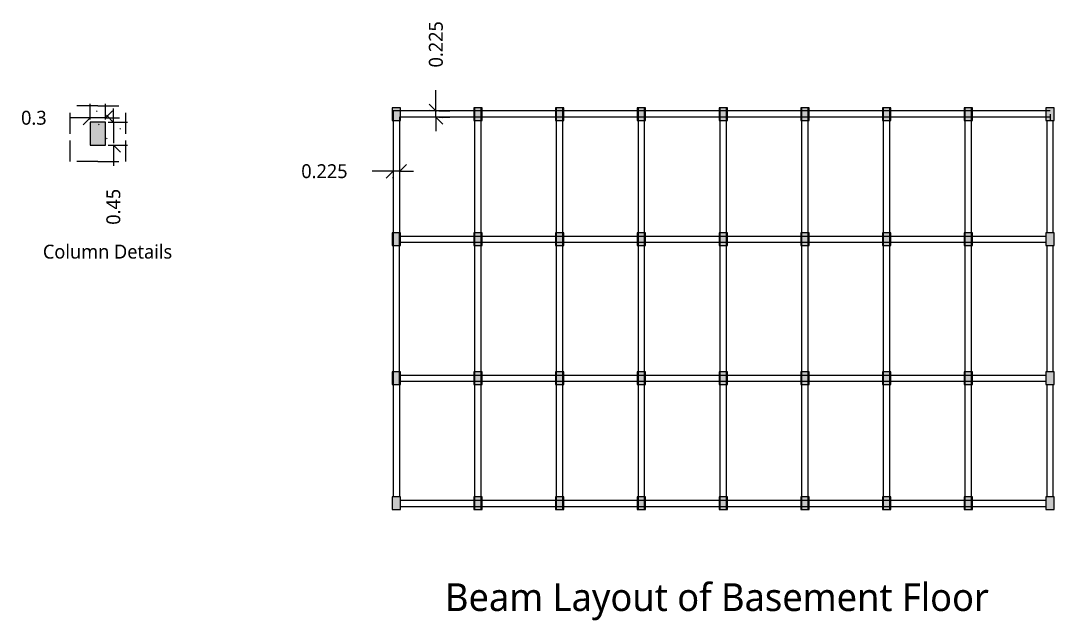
# Model space of a CAD drawing. Header units: metres. Extents: x 536402 to 536645, y 656622 to 656673.
# Drawn here: x 536433.94 to 536471.09, y 656651.13 to 656672.71 of the extents above; entities that cross this region are included whole.
import ezdxf

# ---------------------------------------------------------------- set-up
doc = ezdxf.new("R2010")
doc.units = ezdxf.units.M
doc.header["$PDMODE"] = 2
doc.linetypes.add('JIS_02_0.7', pattern=[1.35, 0.75, -0.6])
for name, color, linetype in [('Column', 240, 'Continuous'), ('Column hatch', 1, 'Continuous'), ('lines', 7, 'JIS_02_0.7')]:
    doc.layers.add(name, color=color, linetype=linetype)
doc.styles.get("Standard").update_dxf_attribs({"font": '@Microsoft YaHei Light.ttf'})
doc.dimstyles.new('Inner dim', dxfattribs={"dimtxt": 0.5, "dimasz": 0.5, "dimexe": 0.5, "dimexo": 0.1, "dimtad": 0, "dimdec": 3, "dimdsep": 46, "dimtxsty": 'Standard', "dimblk": 'OBLIQUE', "dimcen": 2.5, "dimadec": 0, "dimazin": 0, "dimtfac": 1, "dimtdec": 3, "dimtmove": 0, "dimatfit": 3, "dimfxl": 1, "dimarcsym": 0})

# ---------------------------------------------------------------- blocks, each defined once
blk = doc.blocks.new('_Oblique')
at = {"color": 0, "linetype": 'ByBlock', "lineweight": -2}
blk.add_line((-0.5, -0.5), (0.5, 0.5), dxfattribs=at)
blk = doc.blocks.new('*D17')
at = {"layer": 'Defpoints', "color": 0, "transparency": 16777216}
for p in [(536447.33, 656667.636), (536447.555, 656667.636), (536447.555, 656667.287)]:
    blk.add_point(p, dxfattribs=at)
at = {"layer": 'lines', "color": 0, "lineweight": -2, "transparency": 16777216}
for p, q in [((536447.33, 656667.536), (536447.33, 656666.787)), ((536447.555, 656667.536), (536447.555, 656666.787)), ((536447.33, 656667.287), (536446.256, 656667.287)), ((536447.555, 656667.287), (536447.33, 656667.287)), ((536447.555, 656667.287), (536448.055, 656667.287))]:
    blk.add_line(p, q, dxfattribs=at)
at = {"layer": 'lines', "color": 0, "lineweight": -2, "transparency": 16777216, "xscale": 0.5, "yscale": 0.5, "zscale": 0.5}
blk.add_blockref('_Oblique', (536447.33, 656667.287), dxfattribs=at)
at = {"layer": 'lines', "color": 0, "lineweight": -2, "transparency": 16777216, "xscale": 0.5, "yscale": 0.5, "zscale": 0.5, "rotation": 180}
blk.add_blockref('_Oblique', (536447.555, 656667.287), dxfattribs=at)
at = {"layer": 'lines', "color": 0, "transparency": 16777216, "insert": (536444.859, 656667.287), "char_height": 0.5, "attachment_point": 5}
blk.add_mtext('0.225', dxfattribs=at)
blk = doc.blocks.new('*D18')
at = {"layer": 'Defpoints', "color": 0, "transparency": 16777216}
for p in [(536448.868, 656669.458), (536448.868, 656669.458), (536448.868, 656669.233)]:
    blk.add_point(p, dxfattribs=at)
at = {"layer": 'lines', "color": 0, "lineweight": -2, "transparency": 16777216}
for p, q in [((536448.868, 656669.458), (536448.868, 656670.458)), ((536448.868, 656669.233), (536448.868, 656669.458)), ((536448.868, 656669.233), (536448.868, 656668.733)), ((536448.968, 656669.458), (536449.368, 656669.458)), ((536448.968, 656669.233), (536449.368, 656669.233))]:
    blk.add_line(p, q, dxfattribs=at)
at = {"layer": 'lines', "color": 0, "lineweight": -2, "transparency": 16777216, "xscale": 0.5, "yscale": 0.5, "zscale": 0.5}
for p, rotation in [((536448.868, 656669.458), 270), ((536448.868, 656669.233), 90)]:
    blk.add_blockref('_Oblique', p, dxfattribs=dict(at, rotation=rotation))
at = {"layer": 'lines', "color": 0, "transparency": 16777216, "insert": (536448.868, 656671.855), "char_height": 0.5, "attachment_point": 5, "rotation": 90}
blk.add_mtext('0.225', dxfattribs=at)
blk = doc.blocks.new('*D48')
at = {"layer": 'Defpoints', "color": 0, "transparency": 16777216}
for p in [(536436.99, 656669.051), (536436.99, 656668.229), (536437.276, 656668.229)]:
    blk.add_point(p, dxfattribs=at)
at = {"layer": 'lines', "color": 0, "lineweight": -2, "transparency": 16777216}
for p, q in [((536437.276, 656669.051), (536437.276, 656669.551)), ((536437.09, 656669.051), (536437.776, 656669.051)), ((536437.276, 656669.051), (536437.276, 656668.229)), ((536437.09, 656668.229), (536437.776, 656668.229)), ((536437.276, 656668.229), (536437.276, 656667.229))]:
    blk.add_line(p, q, dxfattribs=at)
at = {"layer": 'lines', "color": 0, "lineweight": -2, "transparency": 16777216, "xscale": 0.5, "yscale": 0.5, "zscale": 0.5}
for p, rotation in [((536437.276, 656669.051), 270), ((536437.276, 656668.229), 90)]:
    blk.add_blockref('_Oblique', p, dxfattribs=dict(at, rotation=rotation))
at = {"layer": 'lines', "color": 0, "transparency": 16777216, "insert": (536437.276, 656666.01), "char_height": 0.5, "attachment_point": 5, "rotation": 90}
blk.add_mtext('{\\f@Microsoft YaHei Light|b0|i0|c134|p34;0.4}5', dxfattribs=at)
blk = doc.blocks.new('*D49')
at = {"layer": 'Defpoints', "color": 0, "transparency": 16777216}
for p in [(536436.442, 656669.209), (536436.442, 656669.051), (536436.99, 656669.051)]:
    blk.add_point(p, dxfattribs=at)
at = {"layer": 'lines', "color": 0, "lineweight": -2, "transparency": 16777216}
for p, q in [((536436.442, 656669.151), (536436.442, 656669.709)), ((536436.99, 656669.151), (536436.99, 656669.709)), ((536436.442, 656669.209), (536435.442, 656669.209)), ((536436.99, 656669.209), (536436.442, 656669.209)), ((536436.99, 656669.209), (536437.49, 656669.209))]:
    blk.add_line(p, q, dxfattribs=at)
at = {"layer": 'lines', "color": 0, "lineweight": -2, "transparency": 16777216, "xscale": 0.5, "yscale": 0.5, "zscale": 0.5}
blk.add_blockref('_Oblique', (536436.442, 656669.209), dxfattribs=at)
at = {"layer": 'lines', "color": 0, "lineweight": -2, "transparency": 16777216, "xscale": 0.5, "yscale": 0.5, "zscale": 0.5, "rotation": 180}
blk.add_blockref('_Oblique', (536436.99, 656669.209), dxfattribs=at)
at = {"layer": 'lines', "color": 0, "transparency": 16777216, "insert": (536434.416, 656669.209), "char_height": 0.5, "attachment_point": 5}
blk.add_mtext('0.3', dxfattribs=at)

msp = doc.modelspace()

# ---------------------------------------------------------------- hatches: boundary and pattern name
h = msp.add_hatch(color=1)
h.dxf.hatch_style = 1
h.paths.add_polyline_path([(536436.9902, 656669.0508), (536436.4423, 656669.0508), (536436.4423, 656668.2291), (536436.9902, 656668.2291)])
at = {"layer": 'Column'}
h = msp.add_hatch(color=256, dxfattribs=at)
h.dxf.hatch_style = 1
h.paths.add_polyline_path([(536447.5923, 656660.0704), (536447.2923, 656660.0704), (536447.2923, 656659.6204), (536447.5923, 656659.6204)])
h.paths.add_polyline_path([(536450.5298, 656660.0704), (536450.2298, 656660.0704), (536450.2298, 656659.8454), (536450.5298, 656659.8454)])
h.paths.add_polyline_path([(536450.5298, 656659.8454), (536450.2298, 656659.8454), (536450.2298, 656659.6204), (536450.5298, 656659.6204)])
h.paths.add_polyline_path([(536453.4673, 656660.0704), (536453.1673, 656660.0704), (536453.1673, 656659.8454), (536453.4673, 656659.8454)])
h.paths.add_polyline_path([(536453.4673, 656659.8454), (536453.1673, 656659.8454), (536453.1673, 656659.6204), (536453.4673, 656659.6204)])
h.paths.add_polyline_path([(536456.4048, 656660.0704), (536456.1048, 656660.0704), (536456.1048, 656659.8454), (536456.4048, 656659.8454)])
h.paths.add_polyline_path([(536456.4048, 656659.8454), (536456.1048, 656659.8454), (536456.1048, 656659.6204), (536456.4048, 656659.6204)])
h.paths.add_polyline_path([(536459.3423, 656660.0704), (536459.0423, 656660.0704), (536459.0423, 656659.8454), (536459.3423, 656659.8454)])
h.paths.add_polyline_path([(536459.3423, 656659.8454), (536459.0423, 656659.8454), (536459.0423, 656659.6204), (536459.3423, 656659.6204)])
h.paths.add_polyline_path([(536462.2798, 656660.0704), (536461.9798, 656660.0704), (536461.9798, 656659.8454), (536462.2798, 656659.8454)])
h.paths.add_polyline_path([(536462.2798, 656659.8454), (536461.9798, 656659.8454), (536461.9798, 656659.6204), (536462.2798, 656659.6204)])
h.paths.add_polyline_path([(536465.2173, 656660.0704), (536464.9173, 656660.0704), (536464.9173, 656659.8454), (536465.2173, 656659.8454)])
h.paths.add_polyline_path([(536465.2173, 656659.8454), (536464.9173, 656659.8454), (536464.9173, 656659.6204), (536465.2173, 656659.6204)])
h.paths.add_polyline_path([(536468.1548, 656660.0704), (536467.8548, 656660.0704), (536467.8548, 656659.8454), (536468.1548, 656659.8454)])
h.paths.add_polyline_path([(536468.1548, 656659.8454), (536467.8548, 656659.8454), (536467.8548, 656659.6204), (536468.1548, 656659.6204)])
h.paths.add_polyline_path([(536471.0923, 656660.0704), (536470.7923, 656660.0704), (536470.7923, 656659.6204), (536471.0923, 656659.6204)])
h.paths.add_polyline_path([(536471.0923, 656655.5704), (536470.7923, 656655.5704), (536470.7923, 656655.1204), (536471.0923, 656655.1204)])
h.paths.add_polyline_path([(536468.1548, 656655.3454), (536467.8548, 656655.3454), (536467.8548, 656655.1204), (536468.1548, 656655.1204)])
h.paths.add_polyline_path([(536468.1548, 656655.5704), (536467.8548, 656655.5704), (536467.8548, 656655.3454), (536468.1548, 656655.3454)])
h.paths.add_polyline_path([(536465.2173, 656655.3454), (536464.9173, 656655.3454), (536464.9173, 656655.1204), (536465.2173, 656655.1204)])
h.paths.add_polyline_path([(536465.2173, 656655.5704), (536464.9173, 656655.5704), (536464.9173, 656655.3454), (536465.2173, 656655.3454)])
h.paths.add_polyline_path([(536462.2798, 656655.3454), (536461.9798, 656655.3454), (536461.9798, 656655.1204), (536462.2798, 656655.1204)])
h.paths.add_polyline_path([(536462.2798, 656655.5704), (536461.9798, 656655.5704), (536461.9798, 656655.3454), (536462.2798, 656655.3454)])
h.paths.add_polyline_path([(536459.3423, 656655.3454), (536459.0423, 656655.3454), (536459.0423, 656655.1204), (536459.3423, 656655.1204)])
h.paths.add_polyline_path([(536459.3423, 656655.5704), (536459.0423, 656655.5704), (536459.0423, 656655.3454), (536459.3423, 656655.3454)])
h.paths.add_polyline_path([(536456.4048, 656655.3454), (536456.1048, 656655.3454), (536456.1048, 656655.1204), (536456.4048, 656655.1204)])
h.paths.add_polyline_path([(536456.4048, 656655.5704), (536456.1048, 656655.5704), (536456.1048, 656655.3454), (536456.4048, 656655.3454)])
h.paths.add_polyline_path([(536453.4673, 656655.5704), (536453.1673, 656655.5704), (536453.1673, 656655.3454), (536453.4673, 656655.3454)])
h.paths.add_polyline_path([(536453.4673, 656655.3454), (536453.1673, 656655.3454), (536453.1673, 656655.1204), (536453.4673, 656655.1204)])
h.paths.add_polyline_path([(536450.5298, 656655.3454), (536450.2298, 656655.3454), (536450.2298, 656655.1204), (536450.5298, 656655.1204)])
h.paths.add_polyline_path([(536450.5298, 656655.5704), (536450.2298, 656655.5704), (536450.2298, 656655.3454), (536450.5298, 656655.3454)])
h.paths.add_polyline_path([(536447.5923, 656655.5704), (536447.2923, 656655.5704), (536447.2923, 656655.1204), (536447.5923, 656655.1204)])
at = {"layer": 'Column hatch'}
h = msp.add_hatch(color=256, dxfattribs=at)
h.dxf.hatch_style = 1
h.paths.add_polyline_path([(536447.5923, 656669.5704), (536447.2923, 656669.5704), (536447.2923, 656669.1204), (536447.4423, 656669.1204), (536447.4423, 656669.3454), (536447.5923, 656669.3454)])
h.paths.add_polyline_path([(536447.5923, 656669.3454), (536447.4423, 656669.3454), (536447.4423, 656669.1204), (536447.5923, 656669.1204)], flags=17)
h.paths.add_polyline_path([(536450.5298, 656669.5704), (536450.2298, 656669.5704), (536450.2298, 656669.3454), (536450.5298, 656669.3454)])
h.paths.add_polyline_path([(536450.5298, 656669.3454), (536450.2298, 656669.3454), (536450.2298, 656669.1204), (536450.5298, 656669.1204)])
h.paths.add_polyline_path([(536453.4673, 656669.5704), (536453.1673, 656669.5704), (536453.1673, 656669.3454), (536453.4673, 656669.3454)])
h.paths.add_polyline_path([(536453.4673, 656669.3454), (536453.1673, 656669.3454), (536453.1673, 656669.1204), (536453.4673, 656669.1204)])
h.paths.add_polyline_path([(536456.4048, 656669.5704), (536456.1048, 656669.5704), (536456.1048, 656669.3454), (536456.4048, 656669.3454)])
h.paths.add_polyline_path([(536456.4048, 656669.3454), (536456.1048, 656669.3454), (536456.1048, 656669.1204), (536456.4048, 656669.1204)])
h.paths.add_polyline_path([(536459.3423, 656669.5704), (536459.0423, 656669.5704), (536459.0423, 656669.3454), (536459.3423, 656669.3454)])
h.paths.add_polyline_path([(536459.3423, 656669.3454), (536459.0423, 656669.3454), (536459.0423, 656669.1204), (536459.3423, 656669.1204)])
h.paths.add_polyline_path([(536462.2798, 656669.5704), (536461.9798, 656669.5704), (536461.9798, 656669.3454), (536462.2798, 656669.3454)])
h.paths.add_polyline_path([(536462.2798, 656669.3454), (536461.9798, 656669.3454), (536461.9798, 656669.1204), (536462.2798, 656669.1204)])
h.paths.add_polyline_path([(536465.2173, 656669.5704), (536464.9173, 656669.5704), (536464.9173, 656669.3454), (536465.2173, 656669.3454)])
h.paths.add_polyline_path([(536465.2173, 656669.3454), (536464.9173, 656669.3454), (536464.9173, 656669.1204), (536465.2173, 656669.1204)])
h.paths.add_polyline_path([(536468.1548, 656669.5704), (536467.8548, 656669.5704), (536467.8548, 656669.3454), (536468.1548, 656669.3454)])
h.paths.add_polyline_path([(536468.1548, 656669.3454), (536467.8548, 656669.3454), (536467.8548, 656669.1204), (536468.1548, 656669.1204)])
h.paths.add_polyline_path([(536471.0923, 656669.5704), (536470.7923, 656669.5704), (536470.7923, 656669.3454), (536470.9423, 656669.3454), (536470.9423, 656669.1204), (536471.0923, 656669.1204)])
h.paths.add_polyline_path([(536470.9423, 656669.3454), (536470.7923, 656669.3454), (536470.7923, 656669.1204), (536470.9423, 656669.1204)], flags=17)
h.paths.add_polyline_path([(536471.0923, 656665.0704), (536470.7923, 656665.0704), (536470.7923, 656664.6204), (536471.0923, 656664.6204)])
h.paths.add_polyline_path([(536468.1548, 656665.0704), (536467.8548, 656665.0704), (536467.8548, 656664.8454), (536468.1548, 656664.8454)])
h.paths.add_polyline_path([(536468.1548, 656664.8454), (536467.8548, 656664.8454), (536467.8548, 656664.6204), (536468.1548, 656664.6204)])
h.paths.add_polyline_path([(536465.2173, 656664.8454), (536464.9173, 656664.8454), (536464.9173, 656664.6204), (536465.2173, 656664.6204)])
h.paths.add_polyline_path([(536465.2173, 656665.0704), (536464.9173, 656665.0704), (536464.9173, 656664.8454), (536465.2173, 656664.8454)])
h.paths.add_polyline_path([(536462.2798, 656665.0704), (536461.9798, 656665.0704), (536461.9798, 656664.8454), (536462.2798, 656664.8454)])
h.paths.add_polyline_path([(536462.2798, 656664.8454), (536461.9798, 656664.8454), (536461.9798, 656664.6204), (536462.2798, 656664.6204)])
h.paths.add_polyline_path([(536459.3423, 656664.8454), (536459.0423, 656664.8454), (536459.0423, 656664.6204), (536459.3423, 656664.6204)])
h.paths.add_polyline_path([(536459.3423, 656665.0704), (536459.0423, 656665.0704), (536459.0423, 656664.8454), (536459.3423, 656664.8454)])
h.paths.add_polyline_path([(536456.4048, 656664.8454), (536456.1048, 656664.8454), (536456.1048, 656664.6204), (536456.4048, 656664.6204)])
h.paths.add_polyline_path([(536456.4048, 656665.0704), (536456.1048, 656665.0704), (536456.1048, 656664.8454), (536456.4048, 656664.8454)])
h.paths.add_polyline_path([(536453.4673, 656665.0704), (536453.1673, 656665.0704), (536453.1673, 656664.8454), (536453.4673, 656664.8454)])
h.paths.add_polyline_path([(536453.4673, 656664.8454), (536453.1673, 656664.8454), (536453.1673, 656664.6204), (536453.4673, 656664.6204)])
h.paths.add_polyline_path([(536450.5298, 656664.8454), (536450.2298, 656664.8454), (536450.2298, 656664.6204), (536450.5298, 656664.6204)])
h.paths.add_polyline_path([(536450.5298, 656665.0704), (536450.2298, 656665.0704), (536450.2298, 656664.8454), (536450.5298, 656664.8454)])
h.paths.add_polyline_path([(536447.5923, 656665.0704), (536447.2923, 656665.0704), (536447.2923, 656664.6204), (536447.5923, 656664.6204)])

# ---------------------------------------------------------------- linework, layer by layer
for p, q in [((536450.2673, 656655.1204), (536450.2673, 656669.5704)), ((536450.4923, 656655.1204), (536450.4923, 656669.5704)), ((536453.2048, 656655.1204), (536453.2048, 656669.5704)), ((536453.4298, 656655.1204), (536453.4298, 656669.5704)), ((536456.1423, 656655.1204), (536456.1423, 656669.5704)), ((536456.3673, 656655.1204), (536456.3673, 656669.5704)), ((536459.0798, 656655.1204), (536459.0798, 656669.5704)), ((536459.3048, 656655.1204), (536459.3048, 656669.5704)), ((536462.0173, 656655.1204), (536462.0173, 656669.5704)), ((536462.2423, 656655.1204), (536462.2423, 656669.5704)), ((536464.9548, 656655.1204), (536464.9548, 656669.5704)), ((536465.1798, 656655.1204), (536465.1798, 656669.5704)), ((536467.8923, 656655.1204), (536467.8923, 656669.5704)), ((536468.1173, 656655.1204), (536468.1173, 656669.5704)), ((536470.9423, 656669.3454), (536470.9423, 656669.0941)), ((536470.8298, 656665.0704), (536470.8298, 656669.0941)), ((536470.8298, 656665.0704), (536470.8298, 656669.0941)), ((536471.0548, 656665.0704), (536471.0548, 656669.0941)), ((536447.3298, 656665.0704), (536447.3298, 656659.6204)), ((536447.5548, 656659.6204), (536447.5548, 656665.0704)), ((536447.5923, 656664.9579), (536470.7923, 656664.9579)), ((536447.5923, 656664.7329), (536470.7923, 656664.7329)), ((536470.8298, 656660.0704), (536470.8298, 656664.6204)), ((536471.0548, 656660.0704), (536471.0548, 656664.6204)), ((536447.5923, 656659.9579), (536470.7923, 656659.9579)), ((536447.3298, 656659.6204), (536447.3298, 656655.5704)), ((536447.5548, 656659.6204), (536447.5548, 656655.5704)), ((536447.5923, 656659.7329), (536470.7923, 656659.7329)), ((536470.8298, 656655.5704), (536470.8298, 656659.6204)), ((536471.0548, 656655.5704), (536471.0548, 656659.6204)), ((536447.5923, 656655.4579), (536470.7923, 656655.4579)), ((536447.5923, 656655.2329), (536470.7923, 656655.2329))]:
    msp.add_line(p, q)
for points in [[(536470.9423, 656669.4579), (536447.5923, 656669.4579), (536447.3298, 656669.4579), (536447.3298, 656669.1204), (536447.3298, 656665.0704)], [(536470.9423, 656669.2329), (536447.5923, 656669.2329), (536447.5548, 656669.2329), (536447.5548, 656669.1204), (536447.5548, 656665.0704)]]:
    msp.add_lwpolyline(points)
msp.add_lwpolyline([(536436.4423, 656668.2291), (536436.9902, 656668.2291), (536436.9902, 656669.0508), (536436.4423, 656669.0508)], close=True)
for points in [[(536447.2923, 656669.1204), (536447.5923, 656669.1204), (536447.5923, 656669.5704), (536447.2923, 656669.5704)], [(536450.2298, 656669.1204), (536450.5298, 656669.1204), (536450.5298, 656669.5704), (536450.2298, 656669.5704)], [(536453.1673, 656669.1204), (536453.4673, 656669.1204), (536453.4673, 656669.5704), (536453.1673, 656669.5704)], [(536456.1048, 656669.1204), (536456.4048, 656669.1204), (536456.4048, 656669.5704), (536456.1048, 656669.5704)], [(536459.0423, 656669.1204), (536459.3423, 656669.1204), (536459.3423, 656669.5704), (536459.0423, 656669.5704)], [(536461.9798, 656669.1204), (536462.2798, 656669.1204), (536462.2798, 656669.5704), (536461.9798, 656669.5704)], [(536464.9173, 656669.1204), (536465.2173, 656669.1204), (536465.2173, 656669.5704), (536464.9173, 656669.5704)], [(536467.8548, 656669.1204), (536468.1548, 656669.1204), (536468.1548, 656669.5704), (536467.8548, 656669.5704)], [(536470.7923, 656669.1204), (536471.0923, 656669.1204), (536471.0923, 656669.5704), (536470.7923, 656669.5704)], [(536447.2923, 656664.6204), (536447.5923, 656664.6204), (536447.5923, 656665.0704), (536447.2923, 656665.0704)], [(536450.2298, 656664.6204), (536450.5298, 656664.6204), (536450.5298, 656665.0704), (536450.2298, 656665.0704)], [(536453.1673, 656664.6204), (536453.4673, 656664.6204), (536453.4673, 656665.0704), (536453.1673, 656665.0704)], [(536456.1048, 656664.6204), (536456.4048, 656664.6204), (536456.4048, 656665.0704), (536456.1048, 656665.0704)], [(536459.0423, 656664.6204), (536459.3423, 656664.6204), (536459.3423, 656665.0704), (536459.0423, 656665.0704)], [(536461.9798, 656664.6204), (536462.2798, 656664.6204), (536462.2798, 656665.0704), (536461.9798, 656665.0704)], [(536464.9173, 656664.6204), (536465.2173, 656664.6204), (536465.2173, 656665.0704), (536464.9173, 656665.0704)], [(536467.8548, 656664.6204), (536468.1548, 656664.6204), (536468.1548, 656665.0704), (536467.8548, 656665.0704)], [(536470.7923, 656664.6204), (536471.0923, 656664.6204), (536471.0923, 656665.0704), (536470.7923, 656665.0704)], [(536447.2923, 656659.6204), (536447.5923, 656659.6204), (536447.5923, 656660.0704), (536447.2923, 656660.0704)], [(536450.2298, 656659.6204), (536450.5298, 656659.6204), (536450.5298, 656660.0704), (536450.2298, 656660.0704)], [(536453.1673, 656659.6204), (536453.4673, 656659.6204), (536453.4673, 656660.0704), (536453.1673, 656660.0704)], [(536456.1048, 656659.6204), (536456.4048, 656659.6204), (536456.4048, 656660.0704), (536456.1048, 656660.0704)], [(536459.0423, 656659.6204), (536459.3423, 656659.6204), (536459.3423, 656660.0704), (536459.0423, 656660.0704)], [(536461.9798, 656659.6204), (536462.2798, 656659.6204), (536462.2798, 656660.0704), (536461.9798, 656660.0704)], [(536464.9173, 656659.6204), (536465.2173, 656659.6204), (536465.2173, 656660.0704), (536464.9173, 656660.0704)], [(536467.8548, 656659.6204), (536468.1548, 656659.6204), (536468.1548, 656660.0704), (536467.8548, 656660.0704)], [(536470.7923, 656659.6204), (536471.0923, 656659.6204), (536471.0923, 656660.0704), (536470.7923, 656660.0704)], [(536447.2923, 656655.1204), (536447.5923, 656655.1204), (536447.5923, 656655.5704), (536447.2923, 656655.5704)], [(536450.2298, 656655.1204), (536450.5298, 656655.1204), (536450.5298, 656655.5704), (536450.2298, 656655.5704)], [(536453.1673, 656655.1204), (536453.4673, 656655.1204), (536453.4673, 656655.5704), (536453.1673, 656655.5704)], [(536456.1048, 656655.1204), (536456.4048, 656655.1204), (536456.4048, 656655.5704), (536456.1048, 656655.5704)], [(536459.0423, 656655.1204), (536459.3423, 656655.1204), (536459.3423, 656655.5704), (536459.0423, 656655.5704)], [(536461.9798, 656655.1204), (536462.2798, 656655.1204), (536462.2798, 656655.5704), (536461.9798, 656655.5704)], [(536464.9173, 656655.1204), (536465.2173, 656655.1204), (536465.2173, 656655.5704), (536464.9173, 656655.5704)], [(536467.8548, 656655.1204), (536468.1548, 656655.1204), (536468.1548, 656655.5704), (536467.8548, 656655.5704)], [(536470.7923, 656655.1204), (536471.0923, 656655.1204), (536471.0923, 656655.5704), (536470.7923, 656655.5704)]]:
    msp.add_lwpolyline(points, close=True, dxfattribs=at)
at = {"layer": 'lines'}
for p, q in [((536436.7162, 656669.64), (536435.7162, 656669.64)), ((536435.7162, 656668.64), (536435.7162, 656669.64)), ((536436.7162, 656669.64), (536437.7162, 656669.64)), ((536437.7162, 656668.64), (536437.7162, 656669.64)), ((536435.7162, 656667.64), (536435.7162, 656668.64)), ((536437.7162, 656667.64), (536437.7162, 656668.64)), ((536436.7162, 656667.64), (536435.7162, 656667.64)), ((536436.7162, 656667.64), (536437.7162, 656667.64))]:
    msp.add_line(p, q, dxfattribs=at)

# ---------------------------------------------------------------- texts
at = {"attachment_point": 1}
for s, width, heights, insert, char_height in [('{\\f@Microsoft YaHei Light|b0|i0|c134|p34;Column Details}', 4.846239, [1.1101], (536434.7409, 656664.6464), 0.5), ('Beam Layout of Basement Floor', 21.979379, [1.3111], (536449.1912, 656652.4678), 1)]:
    msp.add_mtext_dynamic_manual_height_columns(s, width=width, gutter_width=5, heights=heights, dxfattribs=dict(at, insert=insert, char_height=char_height))

# ---------------------------------------------------------------- dimensions: what is measured, and where the dimension line sits
at = {"layer": 'lines'}
dim = msp.add_linear_dim(base=(536448.8682, 656669.4579), p1=(536448.8682, 656669.2329), p2=(536448.8682, 656669.4579), angle=90, dimstyle='Inner dim', dxfattribs=at)
dim.commit()
dim.dimension.update_dxf_attribs({"geometry": '*D18', "text_midpoint": (536448.8682, 656671.8547)})
dim = msp.add_linear_dim(base=(536436.4423, 656669.2093), p1=(536436.9902, 656669.0508), p2=(536436.4423, 656669.0508), text='0.3', dimstyle='Inner dim', dxfattribs=at)
dim.commit()
dim.dimension.update_dxf_attribs({"geometry": '*D49', "text_midpoint": (536434.4158, 656669.2093)})
dim = msp.add_linear_dim(base=(536437.2758, 656668.2291), p1=(536436.9902, 656669.0508), p2=(536436.9902, 656668.2291), angle=90, text='{\\f@Microsoft YaHei Light|b0|i0|c134|p34;0.4}5', dimstyle='Inner dim', dxfattribs=at)
dim.commit()
dim.dimension.update_dxf_attribs({"geometry": '*D48', "text_midpoint": (536437.2758, 656666.0105)})
dim = msp.add_linear_dim(base=(536447.5548, 656667.2872), p1=(536447.3298, 656667.6364), p2=(536447.5548, 656667.6364), dimstyle='Inner dim', dxfattribs=at)
dim.commit()
dim.dimension.update_dxf_attribs({"geometry": '*D17', "text_midpoint": (536444.8593, 656667.2872), "dimtype": 160})

doc.saveas('drawing.dxf')
